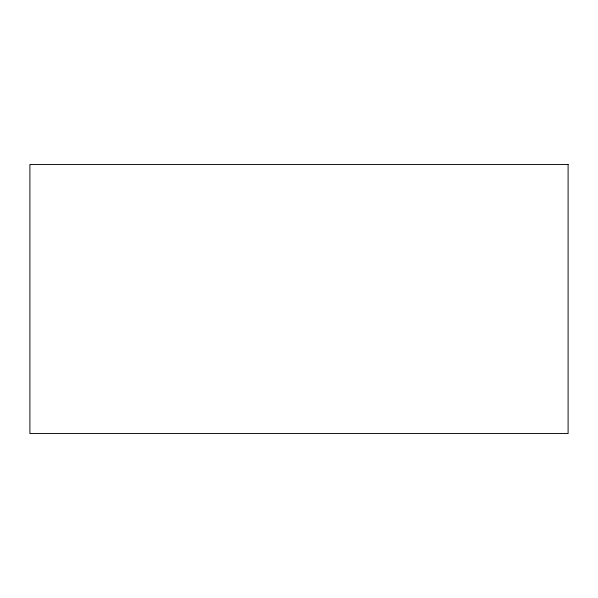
<?xml version="1.0" encoding="UTF-8"?>
<svg xmlns="http://www.w3.org/2000/svg" width="598" height="598" viewBox="0 0 598 598"><rect width="100%" height="100%" fill="white"/><g stroke="black" fill="none" stroke-linecap="round" stroke-linejoin="round"><path stroke-width="0.9" d="M568.1 164.45L29.9 164.45L29.9 433.55L568.1 433.55L568.1 164.45"/></g></svg>
